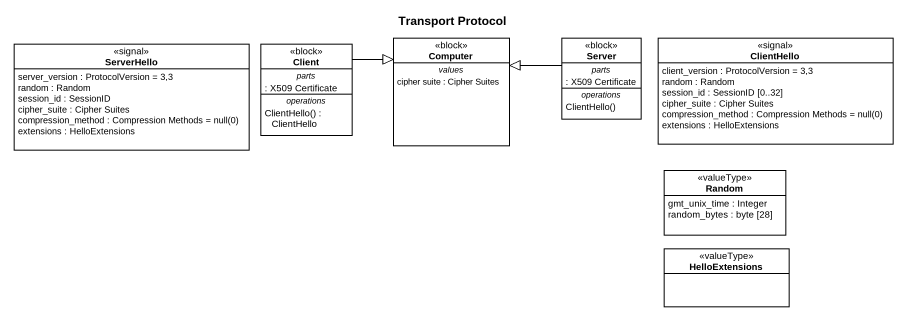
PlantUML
@startuml
title Transport Protocol
hide circle
hide empty members
class ServerHello <<signal>> {
  server_version : ProtocolVersion = 3,3
  random : Random
  session_id : SessionID
  cipher_suite : Cipher Suites
  {field} compression_method : Compression Methods = null(0)
  extensions : HelloExtensions
}
class Client <<block>> {
  -- parts --
  : X509 Certificate
  -- operations --
  ClientHello() : ClientHello
}
class Computer <<block>> {
  -- values --
  cipher suite : Cipher Suites
}
class Server <<block>> {
  -- parts --
  : X509 Certificate
  -- operations --
  ClientHello()
}
class ClientHello <<signal>> {
  client_version : ProtocolVersion = 3,3
  random : Random
  session_id : SessionID [0..32]
  cipher_suite : Cipher Suites
  {field} compression_method : Compression Methods = null(0)
  extensions : HelloExtensions
}
class Random <<valueType>> {
  gmt_unix_time : Integer
  random_bytes : byte [28]
}
class HelloExtensions <<valueType>>
Client -right-|> Computer
Server -left-|> Computer
@enduml
